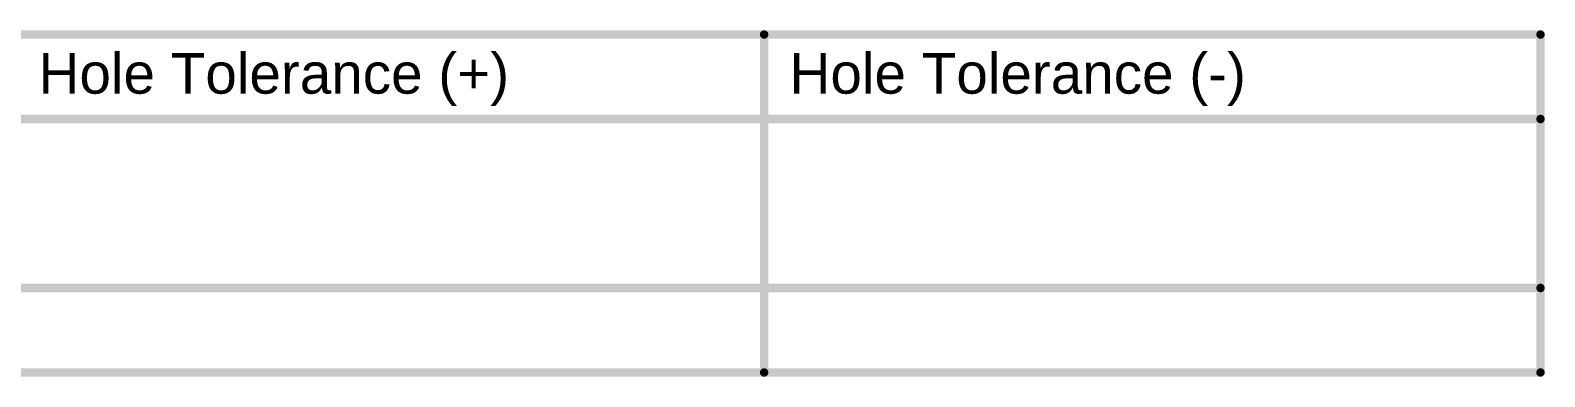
# Model space of a CAD drawing. Header units: millimetres. Extents: x 0 to 19.1, y 0 to 5.1.
# Drawn here: x 16.437 to 19.126, y 4.482 to 5.097 of the extents above; entities that cross this region are included whole.
import ezdxf

# ---------------------------------------------------------------- set-up
doc = ezdxf.new("R2010")
doc.units = ezdxf.units.MM
doc.header["$MEASUREMENT"] = 0
doc.layers.add('DrillDrawing', color=1, linetype='Continuous')
doc.styles.add('Arial', font='', dxfattribs={"height": 0.2})
doc.styles.get('Arial').set_extended_font_data('Arial')

msp = doc.modelspace()

# ---------------------------------------------------------------- linework, layer by layer
at = {"layer": 'DrillDrawing', "const_width": 0.015}
for points in [[(8.6475, 5.0895), (19.1186, 5.0895)], [(17.74, 4.4895), (17.74, 5.0895)], [(19.1186, 4.4895), (19.1186, 5.0895)], [(8.6475, 4.9395), (19.1186, 4.9395)], [(8.6475, 4.6395), (19.1186, 4.6395)], [(8.6475, 4.4895), (19.1186, 4.4895)]]:
    msp.add_lwpolyline(points, dxfattribs=at)
at = {"layer": 'DrillDrawing', "const_width": 0.0075}
for points in [[(17.7362, 5.0895, 1), (17.7437, 5.0895, 1)], [(19.1149, 5.0895, 1), (19.1224, 5.0895, 1)], [(19.1149, 5.0895, 1), (19.1224, 5.0895, 1)], [(19.1149, 4.9395, 1), (19.1224, 4.9395, 1)], [(19.1149, 4.6395, 1), (19.1224, 4.6395, 1)], [(17.7362, 4.4895, 1), (17.7437, 4.4895, 1)], [(19.1149, 4.4895, 1), (19.1224, 4.4895, 1)], [(19.1149, 4.4895, 1), (19.1224, 4.4895, 1)]]:
    msp.add_lwpolyline(points, format="xyb", close=True, dxfattribs=at)

# ---------------------------------------------------------------- texts
at = {"layer": 'DrillDrawing', "style": 'Arial'}
for s, p in [('Hole Tolerance (+)', (16.4514, 4.9845)), ('Hole Tolerance (-)', (17.785, 4.9845))]:
    msp.add_text(s, height=0.072, dxfattribs=at).set_placement(p)

doc.saveas('drawing.dxf')
